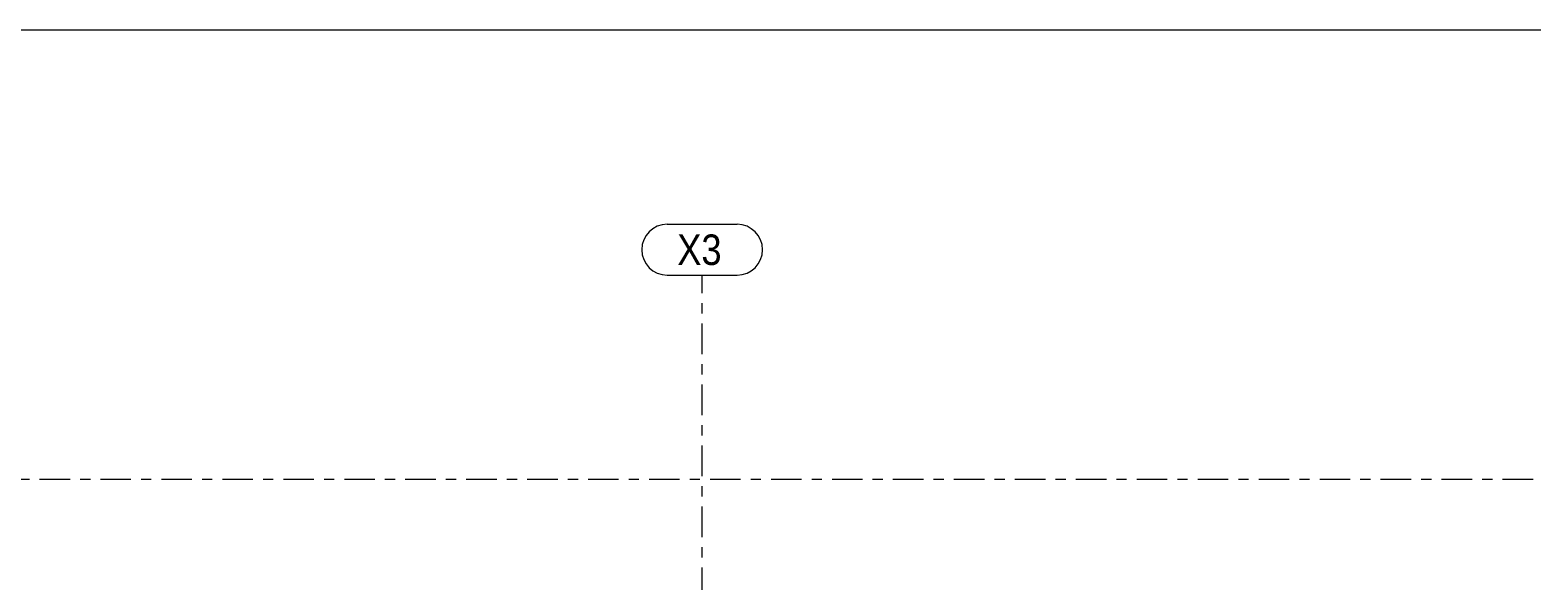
# Model space of a CAD drawing. Header units: millimetres. Extents: x -94 to 729, y -75 to 499.
# Drawn here: x 316.9 to 464.7, y 445.1 to 499.3 of the extents above; entities that cross this region are included whole.
import ezdxf

# ---------------------------------------------------------------- set-up
doc = ezdxf.new("R2010")
doc.units = ezdxf.units.MM
doc.linetypes.add('XKITLINE00', pattern=[0])
doc.linetypes.add('XKITLINE03', pattern=[6, 3, -1, 1, -1])
doc.layers.add('DrawingSheet', color=5, linetype='Continuous', lineweight=0)
doc.layers.add('S-grid', color=1, linetype='Continuous', lineweight=0)
doc.styles.add('ARIAL', font='ARIAL.TTF')

# ---------------------------------------------------------------- blocks, each defined once
blk = doc.blocks.new('*A546')
at = {"layer": 'DrawingSheet', "color": 5, "linetype": 'XKITLINE00', "lineweight": 0}
blk.add_line((728.77, 499.3), (-91.23, 499.3), dxfattribs=at)
blk = doc.blocks.new('*A1758')
at = {"layer": 'S-grid', "color": 1, "linetype": 'XKITLINE03', "lineweight": 0}
blk.add_line((233.79, 455.13), (578.21, 455.13), dxfattribs=at)
blk = doc.blocks.new('*A2141')
at = {"layer": 'S-grid', "color": 1, "linetype": 'XKITLINE03', "lineweight": 0}
for p, q in [((383, 443.42), (383, 475.19)), ((383, 337.88), (383, 433.67))]:
    blk.add_line(p, q, dxfattribs=at)
at = {"layer": 'S-grid', "color": 3, "style": 'ARIAL', "width": 0.85}
blk.add_text('X3', height=3, dxfattribs=at).set_placement((380.56, 476.19))
blk = doc.blocks.new('*A2269')
at = {"layer": 'S-grid', "color": 1, "linetype": 'XKITLINE00', "lineweight": 0}
for p, q in [((379.56, 480.19), (386.45, 480.19)), ((379.56, 475.19), (386.45, 475.19))]:
    blk.add_line(p, q, dxfattribs=at)
for centre, start, end in [((379.56, 477.69), 90, 270), ((386.45, 477.69), 270, 90)]:
    blk.add_arc(centre, 2.5, start, end, dxfattribs=at)

msp = doc.modelspace()

# ---------------------------------------------------------------- block references
at = {"lineweight": 0}
for name in ['*A546', '*A2269', '*A2141', '*A1758']:
    msp.add_blockref(name, (0, 0), dxfattribs=at)

doc.saveas('drawing.dxf')
